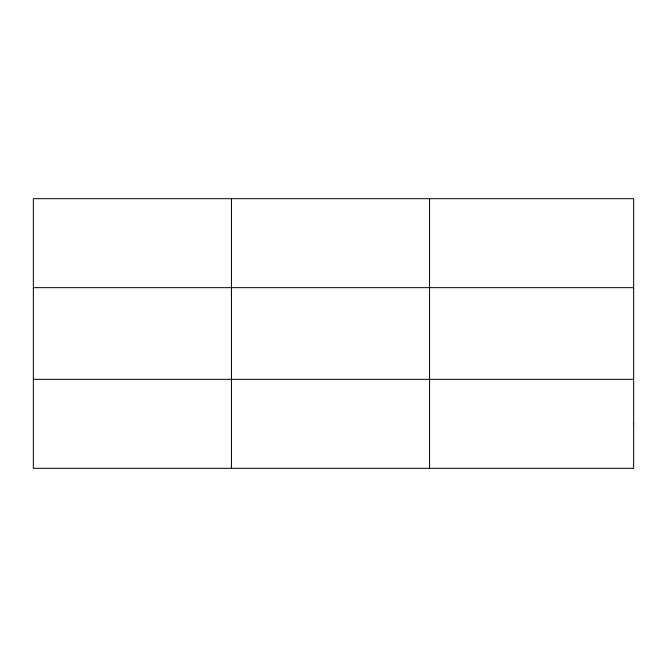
<?xml version="1.0" encoding="UTF-8"?>
<svg xmlns="http://www.w3.org/2000/svg" width="667" height="667" viewBox="0 0 667 667"><rect width="100%" height="100%" fill="white"/><g stroke="black" fill="none" stroke-linecap="round" stroke-linejoin="round"><path stroke-width="1" d="M231.449 468.317L231.449 198.683M429.548 468.317L429.548 198.683M33.35 287.66L633.65 287.66M33.35 379.34L633.65 379.34M633.65 423.828L633.65 468.317L33.35 468.317L33.35 198.683L633.65 198.683L633.65 423.828"/></g></svg>
